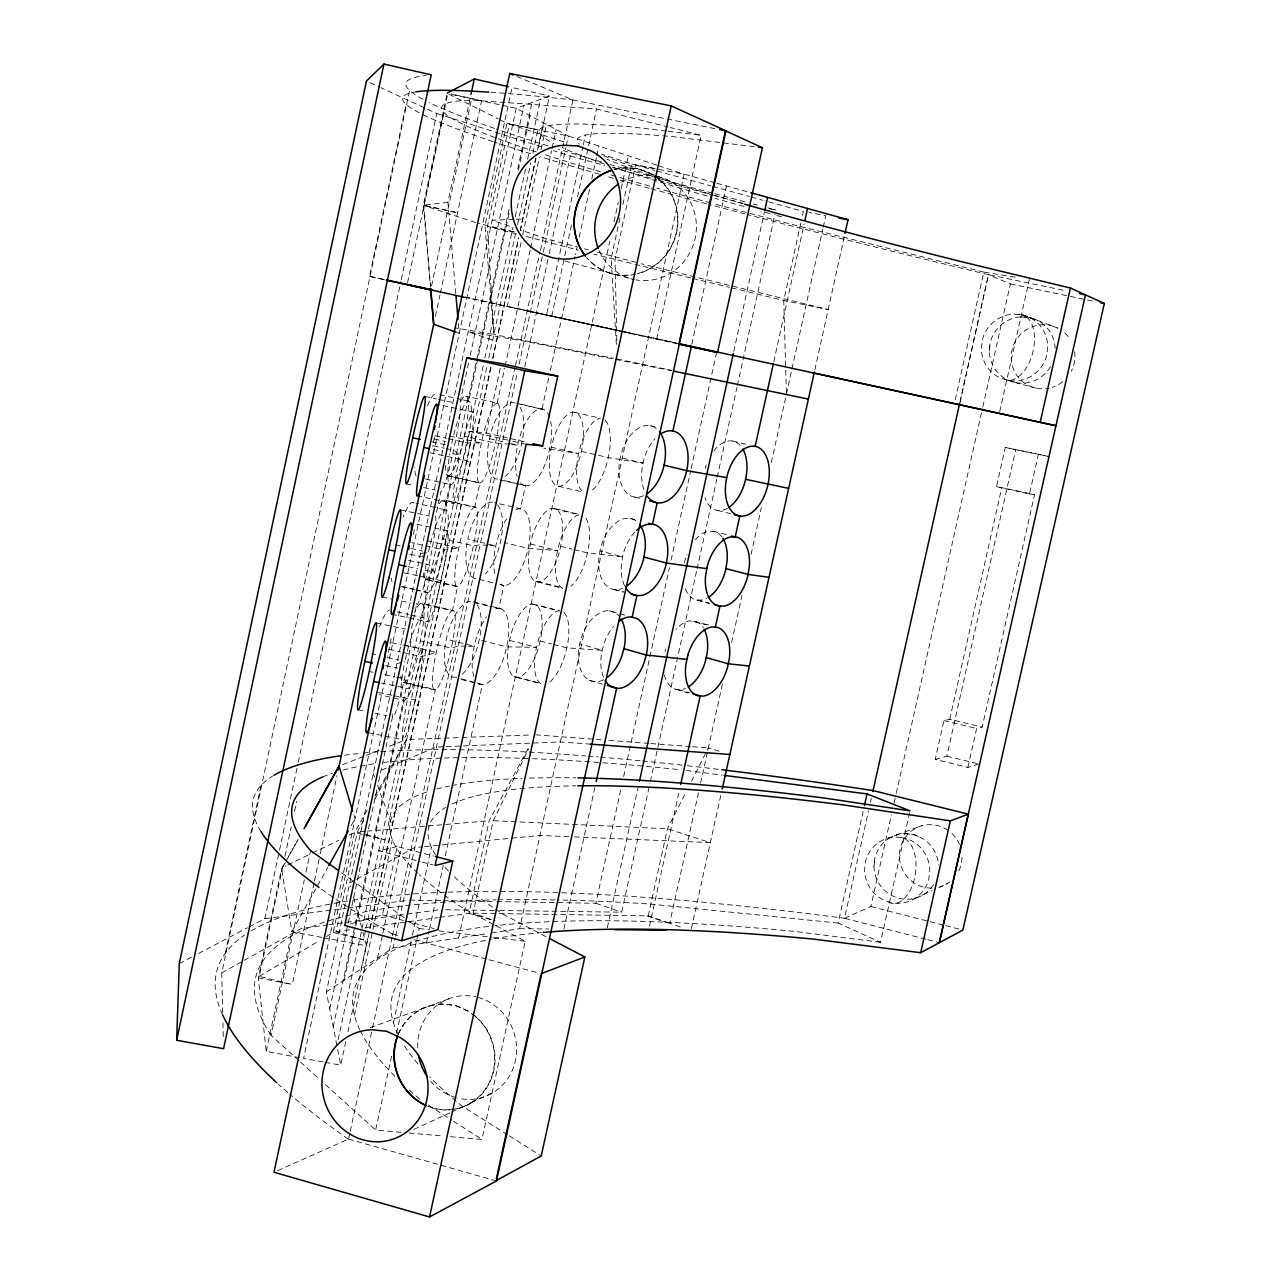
<?xml version="1.0" encoding="UTF-8"?>
<svg xmlns="http://www.w3.org/2000/svg" width="1281" height="1281" viewBox="0 0 1281 1281"><rect width="100%" height="100%" fill="white"/><g stroke="black" fill="none" stroke-linecap="round" stroke-linejoin="round"><path stroke-width="0.75" stroke-dasharray="5 3.75" d="M873.946 866.228L874.923 857.79M989.428 351.026L990.421 342.459M684.47 562.759L684.727 561.254A35.452 20.896 -75.2 0 1 686.952 554.145M225.248 953.512L261.004 785.525M384.268 279.674L369.504 276.36L406.141 104.321M222.702 1012.791L221.725 972.92L409.6 90.439M249.155 926.884L264.879 918.637L279.066 852.185M279.482 850.232L297.833 764.245M298.249 762.291L400.873 281.548M401.289 279.594L436.741 113.481L380.889 87.7M299.642 1057.706L266.24 1051.333L258.282 977.899L281.596 868.79L284.51 863.57M446.845 94.986L423.322 205.168L430.4 286.56M314.005 883.089L292.276 984.465L259.258 976.378L283.309 863.986M284.974 856.188L291.235 826.885M294.566 811.257L296.664 801.49M407.582 282.621L443.915 112.552M266.24 1051.333L291.876 931.591L327.824 867.381M455.796 293.637L447.902 202.35L470.591 96.331M299.033 1060.716L271.044 1035.384L304.35 879.759M306.015 871.977L310.594 850.584M431.553 285.919L471.312 100.126L596.53 108.965L668.186 127.011M314.421 881.136L319.85 855.788M320.266 853.835L336.967 775.854M435.364 316.439L439.975 294.918M440.392 292.965L481.56 100.767L451.072 93.913M665.031 651.693L665.624 648.907M326.287 936.587L333.172 932.504L354.629 832.586L367.151 810.168M499.974 119.741L506.924 123.216L484.939 225.632L493.874 334.453L613.359 358.248M365.613 930.246L363.548 939.87L335.958 931.703L357.367 831.993L364.813 818.031M656.737 165.137L568.364 135.994L509.39 124.129L487.437 226.337L493.874 334.453L455.043 327.872M336.887 1045.536L326.367 991.926L516.179 108.309L549.421 96.043L537.652 150.694M329.713 1008.996L347.775 924.962M348.208 923.009L377.287 787.703M392.53 716.784L377.703 785.781L392.242 825.925M411.537 628.314L416.709 604.232M468.526 363.164L459.767 403.947A44.691 3.635 -78.1 0 1 453.618 450.143A44.691 3.635 -78.1 0 1 441 491.247L435.412 517.284A44.579 3.635 -78.2 0 1 427.758 570.253A44.579 3.635 -78.2 0 1 416.309 601.654M470.207 355.397L523.929 105.458M333.22 1026.85L509.342 207.938M517.748 168.868L532.031 102.464M344.141 980.189L355.397 927.828M355.814 925.891L404.3 700.467L379.368 694.638M509.053 213.447L468.686 401.161L457.093 398.583M518.309 170.437L530.078 115.69M338.136 1039.708L469.07 431.249L486.284 433.058L525.162 441.913M483.161 365.822L473.201 412.082A46.805 4.003 -78.1 0 0 455.379 478.822A46.805 4.003 -78.1 0 0 461.656 482.601A46.805 4.003 -78.1 0 0 473.201 412.082L436.629 404.252M484.826 358.104L513.024 227.041M525.514 169.012L514.69 219.339L492.144 220.268L511.695 226.945M527.596 159.324L540.518 99.326M366.03 928.325L487.132 365.758M488.814 357.927L515.442 234.215M517.524 224.543L530.846 162.655M532.928 152.983L537.94 129.765L506.924 123.216M361.162 968.932L368.239 936.059M369.905 928.325L490.655 367.583M492.737 357.911L518.645 237.658M535.842 157.803L520.31 229.891L546.186 238.73L577.107 246.881L575.441 254.599M537.508 150.021L543.384 122.736M325.086 1062.317L340.73 1065.135L345.79 1041.645M347.888 1031.862L369.761 930.31M370.177 928.389L491.167 366.558M492.833 358.824L518.757 238.426M520.422 230.644L535.97 158.492M354.453 1015.385L372.547 931.383M372.963 929.43L392.322 839.583M521.047 242.493L507.26 306.447L601.606 326.831M522.712 234.743L539.413 157.227M541.078 149.477L546.09 126.211M350.386 923.905L382.443 914.89L397.174 846.549L433.586 856.028M486.284 433.058L500.423 367.423M377.495 958.156L382.475 934.986M382.891 933.064L435.396 689.578L404.091 682.293M497.14 403.179L504.682 368.127M505.114 366.19L530.174 249.891M530.59 247.954L551.535 150.87M551.951 148.932L556.13 129.509M277.625 1170.642L348.544 1139.065L349.809 1133.205M350.241 1131.251L372.147 1029.684M372.563 1027.762L391.954 937.884M392.386 935.931L515.01 367.535M515.442 365.581L539.877 252.293M540.422 250.452L572.879 99.966L516.948 76.492M326.367 991.926L393.155 947.796L395.237 938.156M395.653 936.235L517.444 371.906M519.109 364.204L542.856 254.182M543.272 252.261L565.85 147.619M566.266 145.682L568.364 135.994L516.179 108.309L502.712 105.378M524.746 366.942L548.78 255.624M549.197 253.67L570.285 156.026L553.36 150.63M393.459 1022.846L412.002 937.035M412.418 935.082L431.393 847.317M630.348 333.396L546.539 315.014L582.903 146.803M583.319 144.833L585.433 135.065M401.225 1132.324L375.637 1130.034L392.386 1052.534M396.582 1033.159L419.207 928.533L407.854 920.382M551.695 316.327L564.393 257.641M564.809 255.688L571.582 224.383M577.507 197.002L596.53 108.965M426.525 942.752L429.039 931.175M429.455 929.253L443.226 865.604M445.308 855.948L482.425 684.454L460.311 678.642M548.668 378.279L541.975 409.231L514.017 402.826M550.35 370.545L575.025 256.536M579.204 237.177L590.109 186.786M591.79 179.02L596.402 157.707M596.818 155.77L598.916 146.066M458.694 937.884L609.852 241.148M614.047 221.741L618.259 202.334M621.205 188.755L628.363 155.786M439.703 917.404L469.054 913.353L489.166 820.737L527.964 748.841M619.956 218.074L611.149 258.682L616.433 345.262M622.886 204.544L631.709 163.936L601.59 154.136M491.424 919.582L473.137 913.161L493.217 820.721L528.493 749.129M714.926 182.735L684.118 174.168L635.552 165.073L615.024 259.659L616.882 341.146M491.584 932.92L519.654 928.677L684.118 174.168L658.562 165.745M450.448 1136.695L481.944 1139.498L525.178 941.263L495.235 925.378M656.641 339.193L701.123 135.306L670.123 127.508M563.912 929.157L594.912 787.383M691.852 344.301L726.487 185.953M496.788 901.584L595.857 903.265L621.093 788.183M623.655 776.478L669.403 567.787M671.116 559.989L690.779 470.255M691.212 468.318L716.431 353.236M607.306 927.684L639.043 783.075M733.789 351.442L764.229 212.806M499.51 910.503L621.653 912.2L649.931 783.476M650.364 781.522L696.64 570.894M697.072 568.94L716.784 479.222M717.2 477.269L736.911 387.551M737.344 385.597L775.053 213.975M473.137 913.161L648.25 915.899L667.433 828.791L686.12 791.882M800.817 223.07L783.764 300.475L785.669 368.255M802.514 215.336L803.363 211.461L764.789 200.797M649.467 926.179L679.41 790.281M773.82 361.578L804.132 223.999M680.323 926.852L669.707 923.185L698.465 792.779M700.611 783.027L722.58 683.43M731.643 642.389L741.987 595.473M751.05 554.433L761.394 507.532M771.306 462.569L791.53 370.914M791.962 368.976L822.786 229.235M823.219 227.297L825.781 215.624L808.968 212.502M691.372 928.565L720.947 794.716M814.844 369.889L844.579 235.352M909.59 812.778L880.527 942.32L838.158 923.073L863.586 809.352M955.242 399.736L983.792 272.084L1008.467 276.088M925.875 939.197L844.499 918.285L868.502 811.017M870.472 802.194L871.336 798.335M960.11 401.449L988.452 274.678L1066.08 290.835M959.901 402.762L988.548 274.694A1589.449 71.784 11.5 0 1 747.143 214.471M844.499 918.285L870.856 906.548L891.416 814.812M894.042 803.107L895.787 795.293M896.22 793.339L982.383 408.815M982.831 406.862L1010.373 283.886L988.452 274.678M999.724 411.473L1029.348 279.466M978.972 764.004L967.892 767.383L935.226 759.425L943.937 720.611L949.717 719.282L982.175 727.096L1034.584 494.514L996.506 486.636L1005.297 447.453L1048.306 456.372L1005.297 447.453M949.717 719.282L1001.87 487.212M935.226 759.425L946.803 756.158L1015.801 449.215M967.892 767.383L976.65 728.489L982.175 727.096M996.506 486.636L1029.476 494.002L1038.315 454.739M691.452 781.33L708.361 747.928L719.105 751.194M375.045 798.832L406.669 739.489L460.199 737.552M285.375 862.369L282.509 867.525L286.031 865.812M286.336 860.64L297.849 840.016M288.417 856.605L298.153 839.199M351.138 825.733L355.029 818.783L353.876 815.02M374.869 796.382L406.669 739.489L386.574 747.399M259.258 976.378L319.417 940.67M221.725 972.92L242.509 961.31M244.239 960.334L301.355 928.421L327.055 924.946M354.965 880.143L349.777 882.961L350.754 886.628M356.694 879.198L414.788 847.574L422.554 846.821M445.612 465.307A40.912 7.286 -77.5 0 0 448.206 475.972L479.67 483.049L481.752 481.928A40.96 6.949 -77.5 0 0 495.283 444.427L497.316 434.131A40.96 6.949 -77.5 0 0 497.396 403.051L465.611 396.181M179.276 963.584L191.493 957.163M198.491 953.496L247.409 927.812M448.206 475.972L450.368 474.883A40.912 7.286 -77.5 0 0 464.106 437.478L466.14 427.197A40.912 7.286 -77.5 0 0 465.884 396.069L463.754 396.95A40.912 7.286 -77.5 0 0 459.719 403.227M287.777 864.963L310.642 853.883M312.404 853.034L338.792 840.256M349.345 835.132L354.629 832.586L385.069 839.856L362.907 833.579M471.056 1102.733L493.409 1092.437M413.939 1129.378L449.855 1112.837M451.649 1112.004L471.392 1102.909M913.849 899.022L922.688 894.955M923.425 894.618L931.96 890.695M938.797 887.541L947.348 883.602M497.396 403.051L495.347 403.963A40.96 6.949 -77.5 0 0 481.64 441.673L479.558 452.177A40.96 6.949 -77.5 0 0 479.67 483.049M381.69 770.041L436.485 746.999L444.187 746.679M423.274 573.055A40.832 7.27 -77.2 0 0 425.548 579.46L456.949 586.65L458.982 585.817A40.88 6.933 -77.2 0 0 472.641 549.261L474.787 538.981A40.88 6.933 -77.2 0 0 475.379 507.02L443.963 499.942L441.881 500.535A40.832 7.27 -77.2 0 0 437.157 507.916M342.716 764.661L364.637 756.03M366.462 755.31L379.256 750.266M425.548 579.46L427.662 578.66A40.832 7.27 -77.2 0 0 441.561 542.199L443.69 531.919A40.832 7.27 -77.2 0 0 443.963 499.942M888.197 838.126L897.324 834.78M370.193 1027.698L452.305 997.563M896.604 834.94L921.359 825.877M400.905 675.872A40.768 7.238 -76.9 0 0 403.035 682.613L434.371 689.915L436.357 689.258A40.816 6.901 -76.9 0 0 450.159 653.326L452.385 643.062A40.816 6.901 -76.9 0 0 453.362 610.589L422.057 603.383L420.024 603.799A40.768 7.238 -76.9 0 0 414.564 612.478M475.379 507.02L473.394 507.644A40.88 6.933 -77.2 0 0 459.543 544.345L457.365 554.849A40.88 6.933 -77.2 0 0 456.949 586.65M403.035 682.613L405.1 681.988A40.768 7.238 -76.9 0 0 419.159 646.152L421.369 635.888A40.768 7.238 -76.9 0 0 422.057 603.383M396.87 663.766L401.69 662.373M397.174 846.549L378.776 850.792L420.088 861.569M453.362 610.589L451.424 611.005A40.816 6.901 -76.9 0 0 437.462 647.049L435.188 657.537A40.816 6.901 -76.9 0 0 434.371 689.915M393.155 947.796L487.773 933.497M426.429 552.671L420.552 553.536L423.194 557.011M335.958 931.703L349.649 929.814M365.309 927.652L437.75 917.676M329.025 924.674L439.687 909.67M264.879 918.637L346.174 908.229M348.16 907.989L407.63 900.367M447.902 202.35L423.322 205.168L457.573 212.742L423.899 205.488L447.79 93.657L498.229 118.861M424.491 846.629L539.974 835.452L572.511 836.813M365.229 831.321L357.367 831.993L361.066 833.05M367.199 831.161L426.221 826.117M428.174 825.957L443.915 824.612M445.884 824.436L489.166 820.737M516.339 219.259L522.936 218.987M446.108 746.599L461.48 745.974M463.402 745.894L560.357 741.907L590.221 744.117M462.185 737.472L531.583 734.958M635.888 520.839A36.492 22.145 -75.2 0 0 630.556 518.485L624.632 518.549A36.492 22.145 -75.2 0 0 600.181 549.805L598.739 559.205A36.492 22.145 -75.2 0 0 613.711 589.468L619.652 589.26A36.492 22.145 -75.2 0 0 622.694 588.251M1018.667 314.646L1021.309 314.598A33.594 19.359 -76.4 0 1 1033.127 351.01A33.594 19.359 -76.4 0 1 1006.61 380.121L998.315 376.982A33.61 33.034 -58.5 0 1 981.342 348.56L982.351 339.881A33.61 33.034 -58.5 0 1 1013.976 314.101L1022.59 314.95L1030.196 317.848M685.367 588.764A35.452 20.896 -75.2 0 0 696.832 600.1L702.42 599.988A35.452 20.896 -75.2 0 0 706.744 598.387M516.579 483.802L528.3 485.611A39.391 16.061 -76.9 0 0 548.748 452.898L550.734 442.938A39.391 16.061 -76.9 0 0 550.109 418.951M497.588 478.95L496.131 478.934A39.263 16.285 -76.9 0 1 488.253 445.404L490.239 435.284A39.263 16.285 -76.9 0 1 511.151 402.666L515.458 402.907M519.654 928.677L548.508 928.981M445.66 909.75L497.508 910.471M466.268 646.2L458.278 646.072L451.296 648.074L420.28 640.916M468.27 646.232L474.258 646.329L446.364 639.123M409.616 900.127L441.321 900.655M443.29 900.687L494.818 901.552M461.64 679.554L480.087 684.39L484.346 684.486A39.247 15.964 -75.5 0 0 505.451 652.253L507.644 642.389A39.247 15.964 -75.5 0 0 501.127 608.843L490.047 606.041M456.725 677.249L452.417 677.137A39.119 16.173 -75.5 0 1 445.372 643.67L447.581 633.631A39.119 16.173 -75.5 0 1 469.15 601.542L487.725 605.881M574.432 836.893L710.363 842.626L667.433 828.791L493.217 820.721M549.613 417.318A39.391 16.061 -76.9 0 0 543.4 409.312L539.141 409.087A39.391 16.061 -76.9 0 0 518.373 441.849L516.371 452.017A39.391 16.061 -76.9 0 0 517.124 476.228M535.762 581.558L539.765 581.766A37.773 15.1 -76.3 0 0 559.605 551.054L561.67 541.511A37.773 15.1 -76.3 0 0 555.57 508.781L551.615 508.397A37.773 15.1 -76.3 0 0 531.487 539.141L529.389 548.844A37.773 15.1 -76.3 0 0 535.762 581.558L562.743 588.267A37.886 14.892 -76.3 0 1 556.578 555.522L558.692 545.786A37.886 14.892 -76.3 0 1 578.676 514.898M1020.861 316.935L1029.46 317.4L1037.482 320.442M501.127 608.843L496.9 608.555A39.247 15.964 -75.5 0 0 493.809 609.82M487.965 545.37L480.135 544.777L473.362 545.77L442.281 538.709M489.934 545.514L495.811 545.962L486.476 543.656M535.538 734.814L601.093 739.794M609.035 740.386L648.762 743.412M650.748 743.556L690.475 746.567M692.461 746.727L708.361 747.928M664.375 674.927A35.388 20.832 -74.3 0 0 675.567 689.29L681.06 689.722A35.388 20.832 -74.3 0 0 685.383 688.505M409.103 1133.012L442.569 1135.991M904.914 833.659L913.369 834.427L921.247 837.742M1029.476 494.002L1034.584 494.514M838.158 923.073L650.972 904.098A1511.436 269.378 15.6 0 0 557.331 899.935M708.569 624.968L690.171 620.853A35.388 20.832 -74.3 0 0 675.92 629.467M901.232 837.758L905.075 838.206A33.322 32.425 62.8 0 1 929.798 870.407L928.805 879.006A33.322 32.425 62.8 0 1 889.142 902.112L881.232 898.734A33.322 32.425 62.8 0 1 864.563 869.943L865.54 861.392A33.322 32.425 62.8 0 1 896.604 837.037L903.713 838.238A33.242 19.023 -82.5 0 1 914.602 878.029A33.242 19.023 -82.5 0 1 889.286 902.577L887.012 901.087M419.207 928.533L429.007 929.718M438.823 930.887L491.824 937.26M493.777 937.5L525.178 941.263M666.168 131.062L633.166 127.043A1411.086 62.961 11.5 0 0 553.968 143.648M668.122 131.286L701.123 135.306M754.461 146.771L673.149 136.683A1362.408 60.607 11.5 0 0 579.476 144.225M880.527 942.32L794.284 931.367A1387.627 245.328 15.5 0 0 495.074 925.683M686.52 770.505L722.212 775.133M509.886 444.187L495.539 443.098L464.379 436.132M511.84 444.459L517.7 445.26L508.333 443.066M426.061 592.286L428.014 592.575A42.657 7.542 -77.2 0 0 442.425 558.084L444.875 547.355A42.657 7.542 -77.2 0 0 446.733 510.238L444.827 509.71A42.657 7.542 -77.2 0 0 430.256 544.169L427.758 555.137A42.657 7.542 -77.2 0 0 426.061 592.286L416.421 590.077M1010.357 276.392L1016.057 277.32M323.132 1061.965L303.581 1058.458L512 87.492L549.421 96.043M769.273 208.771L774.829 209.796L773.98 209.46A1589.913 77.805 11.4 0 1 767.719 207.826M513.921 676.608L517.796 677.361A37.725 15.052 -75.6 0 0 538.212 648.586L540.582 639.123A37.725 15.052 -75.6 0 0 535.922 604.904L532.111 603.975A37.725 15.052 -75.6 0 0 511.423 632.686L509.021 642.325A37.725 15.052 -75.6 0 0 513.921 676.608L540.806 683.622A37.838 14.844 -75.6 0 1 536.099 649.275L538.516 639.603A37.838 14.844 -75.6 0 1 559.044 610.749L535.922 604.904M258.282 977.899L292.276 984.465M321.771 937.42L291.876 931.591L281.596 868.79M323.645 937.788L366.43 945.778L361.979 928.965M631.709 163.936L658.562 169.268M572.751 99.95L716.255 128.917M357.703 709.706L365.453 711.275M375.125 713.245L386.718 715.599M368.175 732.684L402.714 739.681M546.539 315.014L622.95 331.491M385.853 665.704L397.334 668.042M369.232 671.484L373.139 672.285M384.892 674.687L394.676 676.688M396.646 677.089L404.476 678.69L409.632 688.826L381.178 683.013M378.439 692.541L392.034 695.311M393.988 695.711L415.364 700.067L418.166 705.559M391.57 614.304L428.062 621.845M376.294 622.982L405.34 628.971M391.49 642.678L401.097 644.647M403.019 645.048L422.218 649.003A46.644 3.955 -78.4 0 1 410.224 721.507A46.644 3.955 -78.4 0 1 405.052 712.716A46.644 3.955 -78.4 0 1 422.218 649.003M617.282 359.032L671.708 370.337M671.804 370.737L524.089 341.114L468.173 331.795L496.58 341.403M408.559 560.405L428.991 564.665L434.707 572.207L425.212 570.237M408.127 566.666L417.622 568.652M404.107 572.895L417.734 575.729M419.672 576.146L441.08 580.597L444.187 584.696M381.85 597.026L391.538 599.028M401.225 601.029L410.913 603.031M1010.373 283.886L1094.55 301.451M400.521 509.95L429.599 516.067M416.901 524.329L447.661 530.782A46.708 3.987 -78.2 0 1 435.876 602.31A46.708 3.987 -78.2 0 1 430.16 596.001A46.708 3.987 -78.2 0 1 447.661 530.782M409.776 554.225L421.273 556.627M451.536 94.442L500.791 104.962M406.109 483.882L413.859 485.515M423.547 487.565L435.188 490.031M416.982 495.811L453.522 503.513M431.889 441.897L445.308 444.747M433.154 445.82L444.315 448.19M446.172 448.59L453.602 450.175L459.911 455.123L450.4 453.106M433.282 449.471L442.794 451.488M429.888 452.753L466.908 460.616L470.335 463.306M424.844 396.469L436.485 398.967M438.422 399.384L453.938 402.714M369.504 276.36L385.133 279.738M464.795 297.048L470.559 298.297M624.856 331.907L632.51 333.572M465.083 297.08L676.736 343.116M597.49 325.886L677.713 343.388M527.34 311.043L676.928 343.676M463.418 297.032L590.301 324.669M439.687 394.724L455.155 398.151M449.551 435.924L481.368 443.034L467.357 442.97L448.254 438.71M434.883 435.716L446.348 438.278M434.291 438.983L446.012 441.593M448.478 475.827L479.943 482.905L474.707 507.228L443.258 500.134M425.644 479.03L450.72 484.666L445.308 509.838L415.893 503.177M427.069 540.694L458.806 547.916L444.267 550.045L411.874 542.68M574.496 412.274L599.716 418.038M521.047 404.188L543.4 409.312M469.07 431.249L510.959 440.808M512.864 441.24L526.187 444.283M395.301 544.841L401.129 546.17M410.865 548.396L422.554 551.054M426.269 579.188L457.637 586.362L452.369 610.797L421.017 603.591M402.522 586.778L414.067 589.42M415.989 589.852L427.534 592.511L422.138 617.586L410.593 614.928M401.001 586.554L414.5 589.644M397.142 611.838L408.671 614.48M581.398 451.328L608.299 457.589L643.014 463.098L620.276 457.541M404.652 645.08L436.293 652.397L421.353 656.705L402.362 652.301M389.056 649.227L400.457 651.869M371.89 653.79L375.765 654.703M387.422 657.393L399.064 660.099M551.278 447.181L578.596 453.538L543.881 448.27M489.566 438.678L506.443 442.618M732.716 441.064L745.798 444.155M650.156 425.644L657.729 427.438M558.452 486.22L583.592 492.192M505.018 480.711L525.45 485.579L520.422 508.829L494.434 502.568M499.846 479.815L514.722 483.353M555.57 508.781L578.724 514.338M553.6 508.589L578.708 514.626M943.937 720.611L976.65 728.489M690.667 277.945L593.744 254.134M692.605 278.425L729.465 287.328M731.403 287.809L783.764 300.475L828.183 309.554L641.157 263.742M946.803 756.158L977.083 763.54M333.172 932.504L363.548 939.87M560.63 546.314L572.111 549.117M574.016 549.597L587.419 552.864L622.614 556.883L600.004 550.878M530.446 543.961L557.635 550.622L528.124 548.396L504.218 542.52M492.577 502.12A39.183 16.237 -76.2 0 0 467.805 539.045L484.602 543.208M983.792 272.084L800.273 226.513A1537.52 69.19 11.5 0 1 712.716 203.455M537.748 581.654L562.775 587.883M492.737 582.711L476.084 578.548A39.183 16.237 -76.2 0 1 467.805 539.045M500.134 584.568L503.833 585.497L498.821 608.699L489.566 606.345M717.472 510.414L730.506 513.681M634.559 497.06L642.101 498.966M532.864 604.168L559.797 610.941M473.426 601.846L488.189 605.577M712.876 531.263L726.807 534.593M540.102 641.012L551.535 643.943M553.44 644.423L566.794 647.834L602.214 650.348L579.733 643.911M870.856 906.548L943.633 925.17M945.554 925.651L960.926 929.59M629.884 518.501L638.082 520.422M509.502 640.404L536.579 647.337L506.652 646.857L479.174 639.779M927.732 939.678L939.421 942.688M517.012 677.217L541.943 683.702M421.961 862.065L433.234 864.995M516.435 233.911L487.437 226.337L515.859 232.293L477.541 223.198M526.091 236.441L578.275 250.099M624.664 615.088L609.019 610.733A36.444 22.081 -74.1 0 0 582.022 635.824L579.412 645.048A36.444 22.081 -74.1 0 0 589.372 680.355L594.96 681.828A36.444 22.081 -74.1 0 0 604.04 679.506M584.552 248.834L588.283 249.811M597.587 252.261L635.616 262.285M382.443 914.89L403.483 920.479M405.388 920.991L434.083 928.613M392.787 934.041L400.489 936.107M413.971 939.71L487.196 959.245M489.118 959.773L539.221 973.144M565.017 261.004L634.143 279.53A52.841 50.648 -73.1 0 1 598.964 250.131M1004.192 379.144L1014.152 382.202M1014.856 382.459L1035.945 388.143M697.761 600.084L708.857 603.079M696.832 600.1L709.802 603.591M414.035 502.841L412.034 502.296A42.593 7.91 -77.2 0 0 403.275 516.932M614.4 589.452L623.767 591.998M613.711 589.468L623.094 592.03M570.285 156.026L604.872 165.505M612.542 167.603L656.737 179.724M658.658 180.253L712.428 195M714.35 195.529L743.172 203.423M693.117 621.157L707.913 625.224M635.552 165.073L654.847 170.405M656.769 170.933L710.779 185.857M712.716 186.402L749.353 196.521M751.29 197.066L762.868 200.268M716.864 183.263L748.921 192.182M348.544 1139.065L496.468 1180.954M609.019 610.733L614.544 612.35A36.444 22.081 -74.1 0 1 619.203 616.241M469.054 913.353L495.074 920.863M678.097 689.482L689.146 692.685M675.567 689.29L688.457 693.037M589.372 680.355L602.422 684.182M773.98 209.46L775.918 210.068M436.741 113.481L542.071 147.043M509.39 124.129L565.834 142.495M475.683 222.574L423.899 205.488L430.592 286.656M648.25 915.899L669.707 923.185M646.921 915.883L668.378 923.169M595.857 903.265L621.653 912.2M455.588 332.035L459.239 333.332L458.374 323.42M603.879 155.802L656.833 176.057M658.578 176.73L669.082 180.717M1029.46 317.4L1057.882 328.176L1050.1 325.246L1041.773 324.782A32.217 31.721 -55.7 0 0 1011.414 361.018A32.217 31.721 -55.7 0 0 1049.203 388.159M1030.661 318.04L1038.17 320.891M370.065 82.721L379.08 86.884M546.042 936.715L503.721 914.602A1343.849 178.411 14.7 0 1 453.682 876.22M493.473 924.45L463.53 908.565A1391.71 185.313 14.7 0 1 419.463 874.731M507.532 1134.726L462.057 1106.047A1339.926 236.184 15.5 0 1 429.743 1076.841M509.214 1135.799L541.222 1155.99M428.495 1105.167L451.873 1120.186M453.554 1121.259L481.944 1139.498M341.387 872.697L355.974 883.153M357.591 884.322L406.237 919.23M300.507 1062.045L319.658 1079.387M325.55 1084.719L375.637 1130.034M373.283 773.58L374.548 777.055M353.668 897.597L361.498 927.188M337.656 1049.459L340.73 1065.135M785.733 370.241L786.406 394.164M222.942 1022.766L223.278 1036.713M653.422 175.209A54.01 51.704 -73.4 0 0 650.059 173.303L637.378 168.516L623.815 167.891A54.01 51.704 -73.4 0 0 614.207 169.508M655.055 176.266A54.01 51.704 -73.4 0 1 677.057 230.26A54.01 51.704 -73.4 0 1 637.506 273.814M635.6 274.262A54.01 51.704 -73.4 0 1 586.682 257.657A53.866 51.56 -73.4 0 0 631.549 274.774M472.801 1014.216A53.258 50.103 71.9 0 1 494.178 1068.658A53.258 50.103 71.9 0 1 455.78 1109.09M453.922 1109.41A53.258 50.103 71.9 0 1 427.902 1106.352M398.343 1034.295A53.258 50.103 71.9 0 1 442.441 1004.08L455.636 1005.473L467.949 1010.997A53.258 50.103 71.9 0 1 471.216 1013.079M348.208 1139.033A1562.244 279.402 15.6 0 1 289.474 1094.022M287.825 1092.597A1562.244 279.402 15.6 0 1 278.329 1084.158M222.494 1014.616A1562.244 279.402 15.6 0 1 244.655 935.002M251.044 930.919A1562.244 279.402 15.6 0 1 332.291 903.681M334.085 903.345A1562.244 279.402 15.6 0 1 350.786 900.543M352.691 900.255A1562.244 279.402 15.6 0 1 446.22 892.233M447.998 892.168A1562.244 279.402 15.6 0 1 844.563 918.301M417.99 1063.967A1339.926 236.184 15.5 0 1 402.698 1043.006M398.135 1034.648A1339.926 236.184 15.5 0 1 491.36 939.213M493.729 938.781A1339.926 236.184 15.5 0 1 541.335 932.616M419.656 1099.066A1387.627 245.328 15.5 0 1 409.44 1090.163M394.884 1076.344A1387.627 245.328 15.5 0 1 360.553 1031.381M359.881 1029.988A1387.627 245.328 15.5 0 1 493.265 925.875M271.044 1035.384A1511.436 269.378 15.6 0 1 325.486 921.792M327.792 921.055A1511.436 269.378 15.6 0 1 343.66 916.604M345.278 916.203A1511.436 269.378 15.6 0 1 495.939 899.87M497.765 899.838A1511.436 269.378 15.6 0 1 555.33 899.886M448.414 870.936A1343.849 178.411 14.7 0 1 443.786 865.844M435.636 855.051A1343.849 178.411 14.7 0 1 445.9 807.302M452.001 804.1A1343.849 178.411 14.7 0 1 575.89 785.829M392.434 934.009A1566.967 211.109 14.8 0 1 334.645 898.365M332.804 897.116A1566.967 211.109 14.8 0 1 320.586 888.55M260.988 831.561A1566.967 211.109 14.8 0 1 272.437 776.158M344.525 755.214A1566.967 211.109 14.8 0 1 361.498 753.228M363.26 753.052A1566.967 211.109 14.8 0 1 585.961 755.95M588.011 756.11A1566.967 211.109 14.8 0 1 598.291 756.943M600.373 757.119A1566.967 211.109 14.8 0 1 640.26 760.77M642.389 760.978A1566.967 211.109 14.8 0 1 685.463 765.51M687.337 765.718A1566.967 211.109 14.8 0 1 719.81 769.497M322.604 777.007A1515.967 203.519 14.7 0 1 332.259 773.34M343.052 770.089A1515.967 203.519 14.7 0 1 376.758 763.38M383.371 762.467A1515.967 203.519 14.7 0 1 530.622 758.624M532.48 758.688A1515.967 203.519 14.7 0 1 600.661 762.627M602.694 762.771A1515.967 203.519 14.7 0 1 644.247 766.214M646.361 766.406A1515.967 203.519 14.7 0 1 680.563 769.737M417.942 873.306A1391.71 185.313 14.7 0 1 430.016 790.953M436.741 789.016A1391.71 185.313 14.7 0 1 449.615 786.022M451.553 785.637A1391.71 185.313 14.7 0 1 522.136 778.352M529.325 778.111A1391.71 185.313 14.7 0 1 575.81 777.839M475.523 1016.682A53.145 50.007 72 0 1 492.961 1072.405A53.145 50.007 72 0 1 451.745 1109.49M449.871 1109.682A53.145 50.007 72 0 1 427.646 1106.176M398.151 1034.263A53.145 50.007 72 0 1 474.018 1015.433M477.877 997.355A52.153 49.158 71.7 0 1 515.57 1059.835A52.153 49.158 71.7 0 1 457.861 1098.121M456.052 1097.657A52.153 49.158 71.7 0 1 430.88 1081.468M417.718 1047.762A52.153 49.158 71.7 0 1 476.068 996.906M933.593 884.547A32.986 32.137 62.4 0 1 881.424 886.916A32.986 32.137 62.4 0 1 894.234 835.756A32.986 32.137 62.4 0 1 938.493 864.963M1050.468 366.59A33.306 32.746 -57.8 0 1 997.066 371.81A33.306 32.746 -57.8 0 1 1010.309 319.305A33.306 32.746 -57.8 0 1 1055.096 348.24M1064.687 332.9A32.217 31.721 -55.7 0 1 1070.019 339.273M1074.615 351.747A32.217 31.721 -55.7 0 1 1071.252 371.346M1062.734 381.738A32.217 31.721 -55.7 0 1 1052.438 387.294M931.847 888.101A31.913 31.144 61.3 0 1 899.406 856.941A31.913 31.144 61.3 0 1 929.414 824.628L937.596 825.364L945.25 828.567A31.913 31.144 61.3 0 1 949.413 831.321M951.927 833.499A31.913 31.144 61.3 0 1 959.469 844.451M962.015 857.453A31.913 31.144 61.3 0 1 958.396 871.769M950.022 881.744A31.913 31.144 61.3 0 1 939.902 886.9M757.327 205.088A1589.913 77.805 11.4 0 1 753.18 203.999M744.934 201.822A1589.913 77.805 11.4 0 1 714.494 193.671M712.492 193.143A1589.913 77.805 11.4 0 1 658.306 178.267M656.448 177.739A1589.913 77.805 11.4 0 1 609.996 164.496M601.542 162.03A1589.913 77.805 11.4 0 1 558.26 149.044M548.028 145.874A1589.913 77.805 11.4 0 1 496.195 128.965M494.53 128.388A1589.913 77.805 11.4 0 1 429.199 102.544M422.81 99.245A1589.913 77.805 11.4 0 1 426.093 75.451M515.971 509.726A39.295 16.012 -76.2 0 1 528.14 548.364A39.295 16.012 -76.2 0 1 499.91 583.976M494.722 573.6A39.295 16.012 -76.2 0 1 506.523 519.013M450.095 452.049A42.737 7.574 -77.5 0 1 470.431 402.875A42.737 7.574 -77.5 0 1 458.614 472.785A42.737 7.574 -77.5 0 1 449.791 453.826M605.192 420.36A37.966 14.94 -76.9 0 1 608.635 455.956A37.966 14.94 -76.9 0 1 591.085 490.991M581.926 490.943A37.966 14.94 -76.9 0 1 579.364 450.288A37.966 14.94 -76.9 0 1 600.325 418.407M643.927 489.726A36.749 22.145 -76.2 0 1 655.071 438.71M405.292 659.635A42.593 7.51 -76.9 0 1 425.036 622.518A42.593 7.51 -76.9 0 1 409.36 694.078A42.593 7.51 -76.9 0 1 404.892 661.46M411.537 632.846A44.531 3.619 -78.3 0 1 401.978 689.69A44.531 3.619 -78.3 0 1 392.194 713.853M524.025 485.579A39.391 16.061 -76.9 0 1 520.39 482.937M480.087 684.39A39.247 15.964 -75.5 0 1 477.621 682.885M473.922 676.608A39.247 15.964 -75.5 0 1 473.249 650.892L475.491 640.82A39.247 15.964 -75.5 0 1 486.492 616.866M585.785 518.116A37.886 14.892 -76.3 0 1 588.475 548.044L586.394 557.603A37.886 14.892 -76.3 0 1 571.006 586.17M563.896 612.51A37.838 14.844 -75.6 0 1 567.259 645.944L564.889 655.44A37.838 14.844 -75.6 0 1 548.909 682.581M624.632 585.849A36.669 22.081 -75.1 0 1 621.317 565.241L622.774 555.81A36.669 22.081 -75.1 0 1 635.248 531.679M603.495 677.217A36.621 22.001 -74.1 0 1 601.894 651.501L604.504 642.229A36.621 22.001 -74.1 0 1 613.535 626.457M434.483 437.51A42.689 7.942 -77.5 0 1 432.321 446.396M416.117 475.956A42.689 7.942 -77.5 0 1 414.724 467.101M427.47 405.773A42.689 7.942 -77.5 0 1 435.828 393.859M414.323 529.501A42.593 7.91 -77.2 0 1 413.171 536.435M391.938 581.67A42.593 7.91 -77.2 0 1 391.49 578.115M391.041 638.707A42.545 7.878 -76.8 0 1 387.406 656.384M379.48 626.985A42.545 7.878 -76.8 0 1 389.456 610.06M520.086 407.214A39.263 16.285 -76.9 0 1 523.016 436.485L521.047 446.429A39.263 16.285 -76.9 0 1 505.13 476.452M497.636 504.97A39.183 16.237 -76.2 0 1 501.191 538.276A39.183 16.237 -76.2 0 1 485.355 573.92M476.964 604.696A39.119 16.173 -75.5 0 1 480.167 635.328L477.989 645.176A39.119 16.173 -75.5 0 1 461.448 674.799M643.542 495.715A36.573 22.209 -76.2 0 1 620.837 455.187A36.573 22.209 -76.2 0 1 660.003 432.45M713.757 450.992A35.516 20.944 -76.2 0 1 741.971 447.613M727.384 508.317A35.516 20.944 -76.2 0 1 704.982 497.845M705.174 468.51A35.516 20.944 -76.2 0 1 706.311 464.939M721.908 536.867A35.452 20.896 -75.2 0 0 713.789 531.279L708.217 531.247A35.452 20.896 -75.2 0 0 694.702 540.47M695.631 621.413A35.388 20.832 -74.3 0 1 703.317 627.834M742.596 203.615A1362.408 60.607 11.5 0 1 607.098 159.276M745.078 213.943A1589.449 71.784 11.5 0 1 708.665 204.336M706.68 203.807A1589.449 71.784 11.5 0 1 651.036 188.739M649.195 188.243A1589.449 71.784 11.5 0 1 620.484 180.237M613.551 178.267A1589.449 71.784 11.5 0 1 606.714 176.33M599.428 174.248A1589.449 71.784 11.5 0 1 540.39 156.762M530.67 153.752A1589.449 71.784 11.5 0 1 494.802 142.239M493.137 141.679A1589.449 71.784 11.5 0 1 420.68 113.529M419.175 112.744A1589.449 71.784 11.5 0 1 416.101 91.832M490.815 92.296A1589.449 71.784 11.5 0 1 572.543 99.886M710.763 202.926A1537.52 69.19 11.5 0 1 656.721 188.051M649.659 186.065A1537.52 69.19 11.5 0 1 617.938 176.986M615.729 176.33A1537.52 69.19 11.5 0 1 609.164 174.408M600.533 171.862A1537.52 69.19 11.5 0 1 543.24 154.184M536.179 151.879A1537.52 69.19 11.5 0 1 471.312 100.126M781.682 216.841A1411.086 62.961 11.5 0 1 776.478 215.432M769.625 213.559A1411.086 62.961 11.5 0 1 760.946 211.173M743.861 206.449A1411.086 62.961 11.5 0 1 715.07 198.331M707.128 196.041A1411.086 62.961 11.5 0 1 613.391 167.09M604.584 164.064A1411.086 62.961 11.5 0 1 562.423 147.715M614.063 169.604A53.866 51.56 -73.4 0 1 656.416 177.483M657.97 178.667A53.866 51.56 -73.4 0 1 675.888 234.167A53.866 51.56 -73.4 0 1 633.487 274.47M656.593 176.298A52.841 50.648 -73.1 0 1 695.343 237.401A52.841 50.648 -73.1 0 1 635.984 279.882M621.557 182.126A52.841 50.648 -73.1 0 1 652.862 175.673M1022.59 314.95A33.61 33.034 -58.5 0 1 1047.746 346.527L1046.737 355.237A33.61 33.034 -58.5 0 1 1006.354 380.089M571.166 477.06A37.854 15.148 -76.9 0 0 578.099 414.163A37.854 15.148 -76.9 0 0 549.757 456.468A37.854 15.148 -76.9 0 0 571.166 477.06"/><path stroke-width="1.5" d="M176.666 1040.268L179.276 963.584L366.462 81.055L383.964 64.05L431.217 74.842L223.583 1048.691L176.666 1040.268L383.964 64.05M471.008 94.41L474.306 78.99L508.237 86.644M338.216 769.993L433.683 324.269L430.752 288.641M509.758 73.465L273.974 1172.259L429.551 1216.95L496.468 1180.954L725.959 130.87L671.196 105.891L509.758 73.465L513.345 74.987M452.769 861.024L435.108 865.492L526.187 444.283L542.648 445.9L557.763 376.134L501.255 363.564L466.716 357.815L344.733 925.49L401.674 940.718L437.91 929.622L452.769 861.024L435.508 856.525M401.674 940.718L524.762 370.737L557.763 376.134M429.551 1216.95L671.196 105.891M496.307 1178.84L540.726 975.61M596.177 781.634L616.625 688.201L607.306 685.463M632.157 617.17L636.881 595.585L631.261 594.048M672.877 431.008L691.42 346.254M549.581 938.557L584.857 956.971L541.222 1155.99L495.891 1180.794M717.52 352.467L762.403 147.747L725.478 130.774L678.866 344.093L717.52 352.467L678.77 343.997M639.475 781.154L733.373 353.364M764.661 210.885L767.623 197.386M680.691 784.436L700.195 695.903L692.829 693.758M715.31 627.258L719.97 606.089L714.414 604.584M755.15 446.364L773.404 363.516M804.98 220.124L807.542 208.483M722.228 788.968L814.412 371.842M845.012 233.398L848.022 219.724L750.794 192.71M864.451 805.493L867.029 793.932L724.197 775.389M872.857 791.514L959.661 403.387M543.224 932.44A1339.926 236.184 15.5 0 1 813.371 939.101L920.687 952.696L950.358 820.865L968.308 814.156L939.341 942.656L1085.455 294.886L1079.643 293.669M679.667 343.82L1040.188 422.33L1070.42 288.017L964.481 262.429A1362.408 60.607 11.5 0 1 744.613 204.191M1070.42 288.017L1104.334 303.485L962.864 930.086L920.687 952.696M305.502 826.261L339.049 766.102L352.739 811.257M303.997 828.759L339.049 766.102M328.785 865.636L348.224 830.937M447.261 93.065L474.306 78.99M541.142 973.656L584.857 956.971M614.832 929.702L665.928 930.246M590.221 744.117L729.85 754.477M686.936 659.379L646.216 655.039L623.879 648.682M749.385 666.04L728.249 663.782L706.167 657.569M758.432 147.251L762.403 147.747M706.808 568.652L666.392 563L643.927 557.059M769 577.331L748.04 574.4L725.847 568.588M950.358 820.865L843.314 804.916A1343.849 178.411 14.7 0 0 577.779 785.813M726.727 477.605L686.712 470.671L664.102 465.163M788.664 488.349L745.606 479.334M838.751 218.026L848.022 219.724M719.618 129.589L725.959 130.87M364.813 661.396L372.467 662.95M373.588 681.46L379.272 682.629M673.758 371.138L808.391 399.096M398.631 564.697L406.237 566.282M1100.411 302.668L1104.334 303.485M388.719 549.821L394.468 551.022M412.706 437.814L420.376 439.447M423.787 447.437L429.487 448.654M387.07 280.155L431.969 289.874M430.224 289.554L407.166 284.574L430.72 289.826M1040.188 422.33L1055.96 425.74L812.778 372.755M463.418 297.032L386.125 280.091M466.716 357.815L524.762 370.737M532.928 443.69L542.648 445.9M968.308 814.156L873.066 790.585A1566.967 211.109 14.8 0 0 721.747 769.737M734.221 514.626L739.81 516.019L735.198 536.963L731.483 536.018M649.643 500.871L657.185 502.776L652.477 524.297L648.714 523.337M455.588 332.035L433.683 324.269L430.576 288.529M867.029 793.932L910.022 810.841L823.987 797.999A1391.71 185.313 14.7 0 0 577.859 777.871M338.152 870.359L310.594 850.584A1515.967 203.519 14.7 0 1 322.604 777.007M455.972 295.623L458.038 319.449M585.449 256.136A54.01 51.704 -73.4 0 1 610.477 170.645M426.125 1105.583A53.258 50.103 71.9 0 1 397.622 1036.105M276.824 1082.781A1562.244 279.402 15.6 0 1 222.494 1014.616M318.937 887.349A1566.967 211.109 14.8 0 1 260.988 831.561M273.862 775.309A1566.967 211.109 14.8 0 1 341.306 755.662M425.884 1105.407A53.145 50.007 72 0 1 397.43 1036.057M427.342 1076.841A52.153 49.158 71.7 0 1 418.567 1055.464M660.884 433.811A36.749 22.145 -76.2 0 1 686.712 470.639A36.749 22.145 -76.2 0 1 647.241 496.195M626.409 588.876A36.669 22.081 -75.1 0 0 636.209 595.601L642.117 595.393A36.669 22.081 -75.1 0 0 666.232 564.056L667.673 554.753A36.669 22.081 -75.1 0 0 653.15 524.297L647.241 524.377A36.669 22.081 -75.1 0 0 636.673 530.286M605.096 680.419A36.621 22.001 -74.1 0 0 611.742 686.92L617.298 688.377A36.621 22.001 -74.1 0 0 643.959 663.046L646.537 653.902A36.621 22.001 -74.1 0 0 636.993 618.579L631.469 616.978A36.621 22.001 -74.1 0 0 619.331 621.045M421.977 484.602A46.869 3.539 -78.1 0 1 417.894 479.43A46.869 3.539 -78.1 0 1 432.129 414.147A46.869 3.539 -78.1 0 1 435.54 422.394M435.028 425.74A46.869 3.539 -78.1 0 1 434.435 429.247M424.507 475.523A46.869 3.539 -78.1 0 1 422.458 482.969M396.309 604.168A46.757 3.523 -78.2 0 1 392.691 596.93A46.757 3.523 -78.2 0 1 406.846 532.031A46.757 3.523 -78.2 0 1 409.808 542.311M409.279 545.722A46.757 3.523 -78.2 0 1 408.687 549.293M398.791 595.377A46.757 3.523 -78.2 0 1 397.27 600.917M370.769 723.253A46.708 3.507 -78.3 0 1 367.599 713.965A46.708 3.507 -78.3 0 1 381.674 649.419A46.708 3.507 -78.3 0 1 384.188 661.733M383.627 665.207A46.708 3.507 -78.3 0 1 383.035 668.826M372.179 718.401A46.708 3.507 -78.3 0 1 371.218 721.731M660.003 432.45A36.573 22.209 -76.2 0 1 646.537 494.066M640.26 525.434A36.492 22.145 -75.2 0 1 645.192 548.86L643.767 558.116A36.492 22.145 -75.2 0 1 625.72 586.666M621.109 618.979A36.444 22.081 -74.1 0 1 624.199 647.545L621.637 656.641A36.444 22.081 -74.1 0 1 607.066 677.569M742.836 449.023A35.516 20.944 -76.2 0 1 728.793 507.452M722.82 538.196A35.452 20.896 -75.2 0 1 727.096 561.078L725.606 570.061A35.452 20.896 -75.2 0 1 708.169 597.57M704.134 629.243A35.388 20.832 -74.3 0 1 707.208 652.75L705.287 661.685A35.388 20.832 -74.3 0 1 688.265 686.984M416.101 91.832A1589.449 71.784 11.5 0 1 488.766 92.152M585.385 256.008A53.866 51.56 -73.4 0 1 610.348 170.757M598.227 248.338A52.841 50.648 -73.1 0 1 618.291 184.176M707.064 567.131L705.543 576.306A35.612 20.816 -75.2 0 0 719.057 606.105L724.63 605.993A35.612 20.816 -75.2 0 0 747.8 575.89L749.305 566.859A35.612 20.816 -75.2 0 0 736.111 536.963L730.554 536.947A35.612 20.816 -75.2 0 0 707.064 567.131M687.833 655.183L685.895 664.295A35.564 20.752 -74.3 0 0 697.665 695.711L703.141 696.127A35.564 20.752 -74.3 0 0 727.368 667.913L729.289 658.946A35.564 20.752 -74.3 0 0 717.808 627.514L712.364 626.953A35.564 20.752 -74.3 0 0 687.833 655.183M577.827 145.906L563.544 145.265A57.165 54.475 -74.2 0 0 515.378 225.2A57.165 54.475 -74.2 0 0 602.823 243.15A57.165 54.475 -74.2 0 0 591.198 150.95L577.827 145.906M386.558 1031.285L372.691 1029.796A56.316 52.697 72.5 0 0 325.998 1105.231A56.316 52.697 72.5 0 0 410.817 1128.513A56.316 52.697 72.5 0 0 399.512 1037.146L386.558 1031.285M756.318 508.477A35.692 20.88 -76.2 0 0 760.209 448.526A35.692 20.88 -76.2 0 0 725.462 486.476A35.692 20.88 -76.2 0 0 756.318 508.477M364.396 692.044A44.579 3.203 -78.3 0 0 376.294 622.982A44.579 3.203 -78.3 0 0 360.393 684.182A44.579 3.203 -78.3 0 0 364.396 692.044M388.816 578.115A44.643 3.219 -78.2 0 0 400.521 509.95A44.643 3.219 -78.2 0 0 384.316 572.527A44.643 3.219 -78.2 0 0 388.816 578.115M413.347 463.722A44.739 3.235 -78.1 0 0 424.844 396.469A44.739 3.235 -78.1 0 0 408.335 460.423A44.739 3.235 -78.1 0 0 413.347 463.722"/></g></svg>
